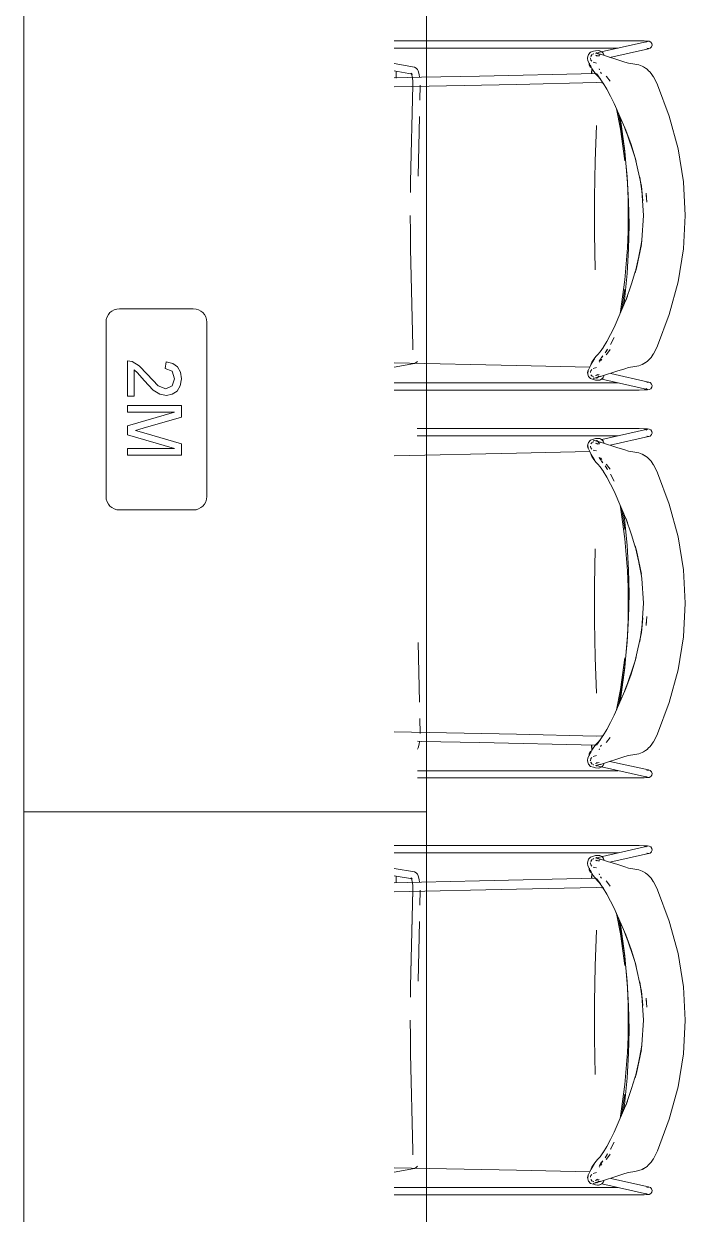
# Model space of a CAD drawing. Header units: millimetres. Extents: x 155927 to 317870, y -36033 to 97293.
# Drawn here: x 181069 to 182054, y 19182 to 20956 of the extents above; entities that cross this region are included whole.
import ezdxf

# ---------------------------------------------------------------- set-up
doc = ezdxf.new("R2010")
doc.units = ezdxf.units.MM
doc.header["$MEASUREMENT"] = 0
doc.layers.add('G-IMPT', color=8, linetype='CONTINUOUS', lineweight=9)
doc.layers.add('I-FURN', color=8, linetype='CONTINUOUS', lineweight=9)

msp = doc.modelspace()

# ---------------------------------------------------------------- linework, layer by layer
at = {"layer": 'G-IMPT'}
for p, q in [((181620.6, 20931.3), (181979.2, 20931.3)), ((181924.2, 20913.7), (181997.7, 20930.2)), ((181985.5, 20931.2), (181979.2, 20931.3)), ((181985.5, 20931.2), (181992.7, 20931.1)), ((181992.7, 20931.1), (181997.9, 20930.8)), ((181997.7, 20930.2), (181995.5, 20929.2)), ((181995.7, 20929.4), (181995.5, 20929.2)), ((181997.9, 20930.8), (182000.3, 20930.4)), ((182000.3, 20930.4), (182002.7, 20929.2)), ((182002.7, 20929.2), (182004.2, 20927.1)), ((182004.5, 20924.4), (182003.8, 20922.3)), ((182004.5, 20924.4), (182004.2, 20927.1)), ((181620.6, 20920.4), (181954.2, 20920.4)), ((181909.5, 20909.5), (181908.3, 20905.3)), ((181909.9, 20910.8), (181909.5, 20909.5)), ((181913, 20914.1), (181909.9, 20910.8)), ((181913, 20914.1), (181917.3, 20915.5)), ((181914.2, 20909.1), (181913.1, 20907.5)), ((181913.1, 20907.5), (181913.8, 20908.6)), ((181913.3, 20908.1), (181915.4, 20910.7)), ((181914.2, 20909.1), (181913.8, 20908.6)), ((181917.7, 20911.8), (181916.1, 20911)), ((181917.3, 20911.5), (181916.1, 20911)), ((181920.5, 20916.4), (181917.3, 20915.5)), ((181927.7, 20911), (181920.2, 20912.8)), ((181920.2, 20912.8), (181928.4, 20910.8)), ((181920.3, 20909.6), (181922.4, 20908.7)), ((181920.3, 20909.6), (181925.8, 20908.1)), ((181920.5, 20916.4), (181924.6, 20916.7)), ((181921.3, 20913), (181923.2, 20913.4)), ((181924.8, 20911.9), (181921.6, 20913.4)), ((181923.7, 20912.1), (181921.6, 20913.4)), ((181922.7, 20908.4), (181921.6, 20909.4)), ((181921.6, 20909.4), (181922.4, 20908.7)), ((181922.7, 20908.4), (181922.1, 20909.1)), ((181924.8, 20911.9), (181922.6, 20912.6)), ((181922.6, 20912.6), (181928.4, 20910.8)), ((181923.7, 20912.1), (181924.2, 20911.6)), ((181926.3, 20916.4), (181924.6, 20916.7)), ((181926.1, 20908.8), (181925.4, 20910.3)), ((181926.3, 20916.4), (181926.6, 20916.3)), ((181926.6, 20916.3), (181929.5, 20914.9)), ((181927.7, 20911), (181939.5, 20907.2)), ((181929.7, 20914.7), (181929.5, 20914.9)), ((181929.7, 20914.7), (181931.6, 20912.8)), ((181932.7, 20910.4), (181931.6, 20912.8)), ((181931.7, 20912.6), (181931.6, 20912.8)), ((181932.8, 20910.3), (181931.6, 20912.8)), ((181931.7, 20912.6), (181932.8, 20910.3)), ((181932.7, 20910.4), (181932.8, 20910.3)), ((181939.5, 20907.2), (181952, 20903.3)), ((181999.2, 20919.3), (181941.7, 20906.5)), ((181996.9, 20920.1), (181999.5, 20919.6)), ((181997.1, 20919.9), (181999.5, 20919.6)), ((181999.2, 20919.3), (182001.7, 20920.1)), ((182003.5, 20922), (182001.7, 20920.1)), ((182001.7, 20920.1), (182002, 20920.4)), ((182003.5, 20922), (182003.8, 20922.3)), ((181650.8, 20891.9), (181620.3, 20897.3)), ((181650.8, 20891.9), (181652.9, 20890.4)), ((181652.9, 20890.4), (181655, 20888.5)), ((181909.1, 20901.2), (181908.3, 20905.3)), ((181909.1, 20901.2), (181913.5, 20892.8)), ((181912.5, 20905.6), (181912.7, 20905)), ((181914.8, 20890), (181912.5, 20894.8)), ((181912.5, 20894.8), (181913.5, 20892.8)), ((181913.1, 20903), (181912.7, 20905)), ((181913.4, 20902.4), (181913.1, 20903)), ((181913.4, 20902.4), (181915, 20900.6)), ((181914.2, 20882.3), (181914.6, 20890.3)), ((181915, 20889.6), (181914.6, 20882.3)), ((181915, 20889.6), (181914.7, 20883.3)), ((181914.8, 20890), (181916.7, 20886.9)), ((181917, 20899.2), (181921.7, 20897.9)), ((181926.2, 20887.8), (181925.6, 20889.2)), ((181952, 20903.3), (181963.9, 20899.5)), ((181969.6, 20897.8), (181963.9, 20899.5)), ((181978.8, 20896.2), (181969.6, 20897.8)), ((181978.8, 20896.2), (181984.8, 20895.1)), ((181989.8, 20893.3), (181984.8, 20895.1)), ((181989.8, 20893.3), (181992, 20892.1)), ((181994.6, 20890.5), (181992, 20892.1)), ((181995, 20890.3), (181994.6, 20890.5)), ((181995, 20890.3), (181997, 20888.8)), ((181997, 20888.8), (181999.4, 20886.5)), ((181647.6, 20881.4), (181620.3, 20886.2)), ((181620.3, 20875.9), (181661.2, 20876.8)), ((181623.2, 20885.7), (181623.2, 20875.6)), ((181647.1, 20878.4), (181645.5, 20883)), ((181645.5, 20883), (181647, 20881.1)), ((181647.6, 20881.4), (181645.7, 20882.4)), ((181645.7, 20882.4), (181647, 20881.1)), ((181648, 20871.5), (181647.1, 20878.4)), ((181648.1, 20865.1), (181648, 20871.5)), ((181655.9, 20886.4), (181655, 20888.5)), ((181657.8, 20880.8), (181655.9, 20886.4)), ((181658.3, 20876.7), (181657.8, 20880.8)), ((181661.2, 20876.8), (181747.7, 20878.6)), ((181920.7, 20882.4), (181747.7, 20878.6)), ((181916.7, 20886.9), (181921, 20881.4)), ((181923.9, 20878.2), (181921, 20881.4)), ((181921.9, 20882.3), (181927, 20874.5)), ((181921.9, 20882.3), (181927.5, 20874)), ((181923.9, 20878.2), (181927.5, 20874)), ((181927, 20874.5), (181932.4, 20867.2)), ((181927.9, 20884.6), (181928.9, 20883)), ((181929.3, 20882.5), (181928.9, 20883)), ((181936.3, 20878.6), (181936.7, 20878.1)), ((181936.7, 20878.1), (181941.9, 20870.8)), ((181999.4, 20886.5), (182001.2, 20884.7)), ((182003, 20882.6), (182001.2, 20884.7)), ((182006.4, 20877.7), (182003, 20882.6)), ((182006.4, 20877.7), (182006.6, 20877.4)), ((182009.7, 20871.8), (182006.6, 20877.4)), ((182012.6, 20865.5), (182009.7, 20871.8)), ((181620.3, 20862.4), (181802.4, 20866.1)), ((181648.1, 20865.1), (181644.9, 20721)), ((181648.3, 20864.9), (181644.9, 20721)), ((181659, 20864.8), (181658.5, 20842.6)), ((181921.2, 20868.8), (181802.4, 20866.1)), ((181929.6, 20868.3), (181921.2, 20868.8)), ((181932.5, 20867.7), (181929.6, 20868.3)), ((181937.3, 20858.9), (181931.9, 20867.9)), ((181932.4, 20867.2), (181931.9, 20867.9)), ((181942.7, 20848.5), (181937.3, 20858.9)), ((182030.2, 20818.6), (182012.6, 20865.5)), ((181942.7, 20848.5), (181948, 20837.9)), ((181952.1, 20828.5), (181948, 20837.9)), ((181952.1, 20828.5), (181948.1, 20837.9)), ((181965.3, 20797.9), (181948.1, 20837.9)), ((181658, 20818.3), (181655.9, 20729.4)), ((181957.3, 20799.6), (181951.5, 20829.8)), ((181951.5, 20829.8), (181957.3, 20799.7)), ((181957.5, 20807.8), (181954.5, 20822.9)), ((182043.2, 20770.2), (182030.2, 20818.6)), ((181921.7, 20805), (181919.6, 20751.8)), ((181957.5, 20814.1), (181956.9, 20817.3)), ((181963.9, 20766.8), (181957.5, 20814.1)), ((181957.5, 20807.8), (181963.4, 20768.6)), ((181963.1, 20803.7), (181965.3, 20797.9)), ((181963.1, 20803.7), (181965.2, 20797.9)), ((181963.8, 20752.4), (181957.3, 20799.7)), ((181957.3, 20799.6), (181963.8, 20752.4)), ((181965.2, 20797.9), (181973.2, 20776.4)), ((181965.3, 20797.9), (181979.4, 20756.8)), ((181965.3, 20797.9), (181973.2, 20776.4)), ((181963.4, 20768.6), (181967.5, 20728.9)), ((181967.8, 20719), (181963.9, 20766.8)), ((181979.4, 20756.8), (181973.2, 20776.4)), ((181973.2, 20776.4), (181979.2, 20756.7)), ((182043.2, 20770.2), (182051.3, 20720.8)), ((181918.6, 20697.9), (181919.6, 20751.8)), ((181980.8, 20751.5), (181979.2, 20756.7)), ((181988.6, 20714.3), (181979.4, 20756.8)), ((181979.4, 20756.8), (181980.8, 20751.5)), ((181644.8, 20720.8), (181644.6, 20705)), ((181967.5, 20728.9), (181969.6, 20691.8)), ((181967.8, 20719), (181968.7, 20695)), ((181986.2, 20728), (181987.5, 20720.9)), ((181986.2, 20728), (181988.3, 20713.9)), ((181988.3, 20713.9), (181989.9, 20702.9)), ((181988.6, 20714.3), (181991, 20692.6)), ((181988.6, 20714.3), (181989.9, 20702.9)), ((182053.9, 20670.9), (182051.3, 20720.8)), ((181918.6, 20697.9), (181918.6, 20643.8)), ((181968.7, 20695), (181969, 20670.9)), ((181991.7, 20670.9), (181989.4, 20707.8)), ((181989.4, 20707.8), (181989.9, 20702.9)), ((181991, 20692.6), (181989.9, 20702.9)), ((181996.4, 20693.8), (181995.8, 20704)), ((181995.8, 20704), (181996.6, 20690.4)), ((181969.6, 20691.8), (181969.9, 20675.5)), ((181991.7, 20670.9), (181991.5, 20678.3)), ((181991.6, 20670.9), (181991.5, 20678.3)), ((181644.5, 20645.8), (181644.3, 20670.9)), ((181969, 20670.9), (181968.7, 20646.8)), ((181969.9, 20675.5), (181970.3, 20656.6)), ((181989.2, 20633.9), (181991.6, 20670.9)), ((182053.9, 20670.9), (182051.3, 20621)), ((181644.9, 20620.9), (181644.5, 20645.8)), ((181919.6, 20589.9), (181918.6, 20643.8)), ((181967.8, 20622.7), (181968.7, 20646.8)), ((181969.9, 20637.8), (181970.3, 20656.6)), ((181963.9, 20574.9), (181967.8, 20622.7)), ((181969.9, 20637.8), (181969.6, 20621.5)), ((181979.4, 20585), (181988.6, 20627.5)), ((181988.2, 20627.5), (181981.3, 20592)), ((181981.3, 20592), (181988.6, 20627.5)), ((181989.4, 20633.9), (181988.2, 20627.5)), ((181989.2, 20633.9), (181988.7, 20628.6)), ((181989.4, 20633.9), (181989, 20630.4)), ((181648.1, 20476.6), (181644.9, 20620.9)), ((181967.5, 20584.4), (181969.6, 20621.5)), ((182043.2, 20571.6), (182051.3, 20621)), ((181981.3, 20592), (181979, 20585.1)), ((181979.4, 20585), (181981.3, 20592)), ((181963.9, 20574.9), (181957.5, 20527.6)), ((181967.5, 20584.4), (181963.4, 20544.7)), ((181973.8, 20568.9), (181979, 20585.1)), ((182030.2, 20523.1), (182043.2, 20571.6)), ((181959.7, 20531.2), (181963.8, 20560.9)), ((181959.7, 20531.2), (181963.8, 20560.9)), ((181973.8, 20568.9), (181965.3, 20543.8)), ((181948, 20503.8), (181967.8, 20550.2)), ((181962.2, 20537.1), (181963.4, 20544.7)), ((181965.3, 20543.8), (181967.8, 20550.2)), ((181957.5, 20527.6), (181957.1, 20525)), ((182030.2, 20523.1), (182012.6, 20476.4)), ((181948, 20503.8), (181942.7, 20493.2)), ((181931.9, 20473.8), (181937.3, 20482.8)), ((181942.7, 20493.2), (181937.3, 20482.8)), ((181942.5, 20478.4), (181948, 20488.8)), ((181948, 20488.8), (181943, 20479.4)), ((181648.1, 20476.6), (181648, 20470.2)), ((181921, 20460.3), (181923.9, 20463.5)), ((181927, 20467.3), (181923.9, 20463.5)), ((181927, 20467.3), (181932.4, 20474.6)), ((181931.9, 20473.8), (181932.4, 20474.6)), ((181934.5, 20465.7), (181938.4, 20471.6)), ((181934.5, 20465.7), (181937.2, 20469.6)), ((181936.3, 20463.2), (181936.7, 20463.7)), ((181941.9, 20471), (181936.7, 20463.7)), ((181938.4, 20471.6), (181937.2, 20469.6)), ((181942.5, 20478.4), (181943, 20479.4)), ((182003, 20459.1), (182006.4, 20464)), ((182006.6, 20464.3), (182006.4, 20464)), ((182006.6, 20464.3), (182009.7, 20469.9)), ((182012.6, 20476.4), (182009.7, 20469.9)), ((181802.4, 20447.2), (181620.6, 20450.9)), ((181620.6, 20444.5), (181650.8, 20449.8)), ((181652.9, 20451.3), (181650.8, 20449.8)), ((181655, 20453.2), (181652.9, 20451.3)), ((181911.8, 20444.7), (181802.4, 20447.2)), ((181909.2, 20439.7), (181912.2, 20445.7)), ((181914.8, 20451.8), (181912.2, 20445.7)), ((181918.8, 20457.2), (181914, 20449)), ((181916.5, 20453.6), (181914, 20449)), ((181914.8, 20451.8), (181916.7, 20454.9)), ((181916.5, 20453.6), (181918.8, 20457.2)), ((181916.7, 20454.9), (181921, 20460.3)), ((181925.9, 20453.3), (181927.9, 20457.1)), ((181927.6, 20456.5), (181925.9, 20453.3)), ((181926.8, 20453), (181926, 20451.8)), ((181927.6, 20456.5), (181929.3, 20459.3)), ((181927.6, 20456.5), (181928.9, 20458.7)), ((181927.6, 20456.5), (181927.9, 20457.1)), ((181927.7, 20454.2), (181929.8, 20456.6)), ((181928.9, 20458.7), (181929.3, 20459.3)), ((181929.2, 20458.4), (181931.2, 20461.4)), ((181930.8, 20460.9), (181929.2, 20458.4)), ((181930.8, 20460.9), (181931.2, 20461.4)), ((181969.6, 20444), (181978.8, 20445.6)), ((181978.8, 20445.6), (181984.8, 20446.7)), ((181984.8, 20446.7), (181989.8, 20448.5)), ((181995, 20451.5), (181989.8, 20448.5)), ((181992, 20449.7), (181989.8, 20448.5)), ((181990.8, 20449), (181989.8, 20448.5)), ((181990.8, 20449), (181995, 20451.5)), ((181994.6, 20451.2), (181992, 20449.7)), ((181995, 20451.5), (181994.6, 20451.2)), ((181995, 20451.5), (181997, 20453)), ((181997, 20453), (181998.9, 20454.7)), ((181999.4, 20455.2), (181998.9, 20454.7)), ((181999.4, 20455.2), (182001.2, 20457)), ((182003, 20459.1), (182001.2, 20457)), ((181908.3, 20436.4), (181909.6, 20440.1)), ((181908.3, 20436.4), (181909.5, 20432.2)), ((181908.8, 20435.1), (181909.6, 20440.1)), ((181908.8, 20435.1), (181909.2, 20439.7)), ((181909.5, 20432.2), (181909.9, 20430.9)), ((181909.9, 20430.9), (181913, 20427.7)), ((181912.7, 20436.8), (181912.9, 20438.3)), ((181913.4, 20439.3), (181912.9, 20438.3)), ((181917.3, 20426.3), (181913, 20427.7)), ((181913.4, 20439.3), (181914.9, 20440.9)), ((181913.5, 20433.3), (181915.5, 20431)), ((181917.3, 20430.2), (181916, 20430.7)), ((181916, 20430.7), (181917.7, 20429.9)), ((181916.9, 20442.5), (181921.7, 20443.9)), ((181917, 20427.5), (181924.8, 20429.8)), ((181917, 20427.5), (181922.6, 20429.1)), ((181920.2, 20428.9), (181928.4, 20431)), ((181920.2, 20428.9), (181927.1, 20430.7)), ((181920.4, 20432.1), (181925.8, 20433.7)), ((181920.4, 20432.1), (181922.7, 20433.3)), ((181923.2, 20428.3), (181921.3, 20428.7)), ((181921.6, 20432.3), (181923.1, 20433.8)), ((181921.6, 20432.3), (181922.7, 20433.3)), ((181921.6, 20428.3), (181924.8, 20429.8)), ((181921.6, 20428.3), (181923.7, 20429.6)), ((181923.1, 20433.8), (181922.1, 20432.7)), ((181922.6, 20429.1), (181930.8, 20431.7)), ((181923.7, 20429.6), (181925.4, 20431.5)), ((181928.4, 20431), (181927.1, 20430.7)), ((181929.5, 20426.8), (181931.6, 20428.9)), ((181931.2, 20428.7), (181929.5, 20426.8)), ((181931.2, 20428.7), (181929.7, 20427)), ((181952, 20438.4), (181930.8, 20431.7)), ((181931.7, 20429.1), (181931.6, 20428.9)), ((181932.7, 20431.4), (181931.7, 20429.1)), ((181932.7, 20431.4), (181932.8, 20431.5)), ((181943, 20435), (181999.2, 20422.4)), ((181963.9, 20442.3), (181952, 20438.4)), ((181969.6, 20444), (181963.9, 20442.3)), ((181954.2, 20421.3), (181620.6, 20421.3)), ((181620.6, 20410.5), (181979.2, 20410.5)), ((181917.3, 20426.3), (181920.5, 20425.3)), ((181920.5, 20425.3), (181923.3, 20425.2)), ((181923.3, 20425.2), (181924.6, 20425.1)), ((181926.3, 20425.4), (181924.6, 20425.1)), ((181926.3, 20425.4), (181929.7, 20427)), ((181926.3, 20425.4), (181929.5, 20426.8)), ((181926.3, 20425.4), (181926.6, 20425.4)), ((181929.7, 20427), (181926.6, 20425.4)), ((181929.7, 20427), (181929.5, 20426.8)), ((181997.6, 20411.5), (181929.5, 20426.9)), ((181979.2, 20410.5), (181985.5, 20410.5)), ((181992.7, 20410.7), (181985.5, 20410.5)), ((181997.9, 20410.9), (181992.7, 20410.7)), ((181997.6, 20411.5), (181995.5, 20412.6)), ((181995.5, 20412.6), (181995.7, 20412.4)), ((181996.9, 20421.7), (181999.5, 20422.1)), ((181997.1, 20421.8), (181999.5, 20422.1)), ((182000.3, 20411.3), (181997.9, 20410.9)), ((181999.2, 20422.4), (182001.7, 20421.6)), ((182000.3, 20411.3), (182002.7, 20412.5)), ((182001.7, 20421.6), (182002, 20421.3)), ((182003.8, 20419.4), (182002, 20421.3)), ((182002.7, 20412.5), (182004.2, 20414.6)), ((182003.8, 20419.4), (182004.5, 20417.3)), ((182004.2, 20414.6), (182004.5, 20417.3)), ((181654.6, 20352.9), (181979.2, 20352.9)), ((181954.2, 20342.1), (181654.6, 20342.1)), ((181997.6, 20351.9), (181929.5, 20336.5)), ((181941.9, 20328.1), (181999.2, 20341)), ((181979.2, 20352.9), (181985.5, 20352.9)), ((181992.7, 20352.7), (181985.5, 20352.9)), ((181997.9, 20352.5), (181992.7, 20352.7)), ((181997.6, 20351.9), (181995.5, 20350.8)), ((181995.5, 20350.8), (181995.7, 20351)), ((181996.9, 20341.7), (181999.5, 20341.3)), ((181997.1, 20341.6), (181999.5, 20341.3)), ((182000.3, 20352.1), (181997.9, 20352.5)), ((181999.2, 20341), (182001.7, 20341.8)), ((182000.3, 20352.1), (182002.7, 20350.9)), ((182001.7, 20341.8), (182002, 20342.1)), ((182003.8, 20344), (182002, 20342.1)), ((182002.7, 20350.9), (182004.2, 20348.8)), ((182003.8, 20344), (182004.5, 20346.1)), ((182004.2, 20348.8), (182004.5, 20346.1)), ((181908.3, 20327), (181909.5, 20331.2)), ((181908.3, 20327), (181909.6, 20323.3)), ((181908.8, 20328.3), (181909.6, 20323.3)), ((181908.8, 20328.3), (181909.2, 20323.7)), ((181909.2, 20323.7), (181912.2, 20317.7)), ((181909.5, 20331.2), (181909.9, 20332.5)), ((181909.9, 20332.5), (181913, 20335.7)), ((181912.7, 20326.6), (181912.9, 20325.1)), ((181913.4, 20324.1), (181912.9, 20325.1)), ((181917.3, 20337.1), (181913, 20335.7)), ((181913.4, 20324.1), (181914.9, 20322.5)), ((181913.5, 20330.1), (181915.5, 20332.4)), ((181916, 20332.7), (181917.7, 20333.5)), ((181917.3, 20333.2), (181916, 20332.7)), ((181916.9, 20320.9), (181921.7, 20319.6)), ((181917, 20335.9), (181922.6, 20334.3)), ((181917, 20335.9), (181924.8, 20333.6)), ((181917.3, 20337.1), (181920.5, 20338.1)), ((181920.2, 20334.5), (181928.4, 20332.4)), ((181920.2, 20334.5), (181927.1, 20332.7)), ((181920.4, 20331.3), (181922.7, 20330.1)), ((181920.4, 20331.3), (181925.8, 20329.7)), ((181920.5, 20338.1), (181923.3, 20338.2)), ((181923.2, 20335.1), (181921.3, 20334.7)), ((181921.6, 20335.1), (181923.7, 20333.8)), ((181921.6, 20335.1), (181924.8, 20333.6)), ((181921.6, 20331.1), (181922.7, 20330.1)), ((181921.6, 20331.1), (181923.1, 20329.6)), ((181923.1, 20329.6), (181922.1, 20330.7)), ((181922.6, 20334.3), (181930.8, 20331.7)), ((181923.3, 20338.2), (181924.6, 20338.3)), ((181923.7, 20333.8), (181925.4, 20331.9)), ((181926.3, 20338.1), (181924.6, 20338.3)), ((181926.4, 20330.1), (181925.4, 20331.9)), ((181926.3, 20338.1), (181929.7, 20336.4)), ((181926.3, 20338.1), (181926.6, 20338)), ((181926.3, 20338.1), (181929.5, 20336.6)), ((181929.7, 20336.4), (181926.6, 20338)), ((181928.4, 20332.4), (181927.1, 20332.7)), ((181931.2, 20334.7), (181929.5, 20336.6)), ((181929.7, 20336.4), (181929.5, 20336.6)), ((181929.5, 20336.6), (181931.6, 20334.5)), ((181931.2, 20334.7), (181929.7, 20336.4)), ((181952, 20325), (181930.8, 20331.7)), ((181931.7, 20334.3), (181931.6, 20334.5)), ((181932.7, 20332), (181931.7, 20334.3)), ((181932.7, 20332), (181932.8, 20331.9)), ((181963.9, 20321.1), (181952, 20325)), ((181969.6, 20319.4), (181963.9, 20321.1)), ((181802.4, 20316.2), (181620.6, 20312.5)), ((181911.8, 20318.7), (181802.4, 20316.2)), ((181914.8, 20311.6), (181912.2, 20317.7)), ((181916.5, 20309.8), (181914, 20314.5)), ((181918.8, 20306.2), (181914, 20314.5)), ((181914.8, 20311.6), (181916.7, 20308.5)), ((181916.5, 20309.8), (181918.8, 20306.2)), ((181916.7, 20308.5), (181921, 20303.1)), ((181921, 20303.1), (181923.9, 20299.9)), ((181927.6, 20306.9), (181925.9, 20310.1)), ((181925.9, 20310.1), (181927.9, 20306.3)), ((181927.6, 20306.9), (181927.9, 20306.3)), ((181927.6, 20306.9), (181928.9, 20304.7)), ((181927.6, 20306.9), (181929.3, 20304.1)), ((181927.7, 20309.2), (181929.8, 20306.8)), ((181928.9, 20304.7), (181929.3, 20304.1)), ((181930.8, 20302.5), (181929.2, 20305)), ((181929.2, 20305), (181931.2, 20302)), ((181969.6, 20319.4), (181978.8, 20317.8)), ((181978.8, 20317.8), (181984.8, 20316.7)), ((181984.8, 20316.7), (181989.8, 20314.9)), ((181990.8, 20314.4), (181989.8, 20314.9)), ((181995, 20312), (181989.8, 20314.9)), ((181992, 20313.7), (181989.8, 20314.9)), ((181990.8, 20314.4), (181995, 20312)), ((181994.6, 20312.2), (181992, 20313.7)), ((181995, 20312), (181994.6, 20312.2)), ((181995, 20312), (181997, 20310.4)), ((181997, 20310.4), (181998.9, 20308.7)), ((181999.4, 20308.2), (181998.9, 20308.7)), ((181999.4, 20308.2), (182001.2, 20306.4)), ((182003, 20304.3), (182001.2, 20306.4)), ((182003, 20304.3), (182006.4, 20299.4)), ((181927, 20296.1), (181923.9, 20299.9)), ((181927, 20296.1), (181932.4, 20288.8)), ((181930.8, 20302.5), (181931.2, 20302)), ((181931.9, 20289.6), (181932.4, 20288.8)), ((181931.9, 20289.6), (181937.3, 20280.6)), ((181934.5, 20297.7), (181938.4, 20291.8)), ((181934.5, 20297.7), (181937.2, 20293.8)), ((181936.3, 20300.2), (181936.7, 20299.7)), ((181941.9, 20292.4), (181936.7, 20299.7)), ((181938.4, 20291.8), (181937.2, 20293.8)), ((182006.6, 20299.1), (182006.4, 20299.4)), ((182006.6, 20299.1), (182009.7, 20293.5)), ((182012.6, 20287), (182009.7, 20293.5)), ((182030.2, 20240.3), (182012.6, 20287)), ((181942.7, 20270.2), (181937.3, 20280.6)), ((181942.5, 20285), (181948, 20274.6)), ((181942.5, 20285), (181943, 20284)), ((181948, 20259.6), (181942.7, 20270.2)), ((181948, 20274.6), (181943, 20284)), ((181948, 20259.6), (181967.8, 20213.2)), ((181957.5, 20235.8), (181957.1, 20238.4)), ((181963.9, 20188.5), (181957.5, 20235.8)), ((181959.7, 20232.2), (181963.8, 20202.5)), ((181959.7, 20232.2), (181963.8, 20202.5)), ((182030.2, 20240.3), (182043.2, 20191.8)), ((181962.2, 20226.3), (181963.4, 20218.7)), ((181967.5, 20179), (181963.4, 20218.7)), ((181973.8, 20194.5), (181965.3, 20219.6)), ((181965.3, 20219.6), (181967.8, 20213.2)), ((181963.9, 20188.5), (181967.8, 20140.7)), ((181967.5, 20179), (181969.6, 20141.9)), ((181973.8, 20194.5), (181979, 20178.3)), ((182043.2, 20191.8), (182051.3, 20142.4)), ((181919.6, 20173.5), (181918.6, 20119.6)), ((181981.3, 20171.4), (181979, 20178.3)), ((181979.4, 20178.4), (181981.3, 20171.4)), ((181979.4, 20178.4), (181988.6, 20135.9)), ((181988.2, 20135.9), (181981.3, 20171.4)), ((181981.3, 20171.4), (181988.6, 20135.9)), ((181967.8, 20140.7), (181968.7, 20116.6)), ((181969.9, 20125.6), (181969.6, 20141.9)), ((181969.9, 20125.6), (181970.3, 20106.8)), ((181989.4, 20129.5), (181988.2, 20135.9)), ((181989.2, 20129.5), (181988.8, 20133.6)), ((181989.4, 20129.5), (181989, 20133)), ((181989.2, 20129.5), (181991.6, 20092.5)), ((182053.9, 20092.5), (182051.3, 20142.4)), ((181918.6, 20065.5), (181918.6, 20119.6)), ((181969, 20092.5), (181968.7, 20116.6)), ((181968.7, 20068.4), (181969, 20092.5)), ((181969.9, 20087.9), (181970.3, 20106.8)), ((181991.7, 20092.5), (181989.4, 20055.6)), ((181991.7, 20092.5), (181991.5, 20085.1)), ((181991.6, 20092.5), (181991.5, 20085.1)), ((182053.9, 20092.5), (182051.3, 20042.6)), ((181969.6, 20071.6), (181969.9, 20087.9)), ((181995.8, 20059.4), (181996.6, 20073)), ((181918.6, 20065.5), (181919.6, 20011.6)), ((181967.5, 20034.6), (181969.6, 20071.6)), ((181967.8, 20044.4), (181968.7, 20068.4)), ((181988.3, 20049.5), (181989.9, 20060.5)), ((181988.6, 20049.2), (181991, 20070.8)), ((181988.6, 20049.2), (181989.9, 20060.5)), ((181989.4, 20055.6), (181989.9, 20060.5)), ((181991, 20070.8), (181989.9, 20060.5)), ((181996.4, 20069.1), (181995.8, 20059.4)), ((181967.8, 20044.4), (181963.9, 19996.6)), ((181988.6, 20049.2), (181979.4, 20006.6)), ((181986.2, 20035.4), (181988.3, 20049.5)), ((181986.2, 20035.4), (181987.5, 20042.5)), ((182043.2, 19993.2), (182051.3, 20042.6)), ((181658, 19945.1), (181655.9, 20034)), ((181963.4, 19994.8), (181967.5, 20034.6)), ((181921.7, 19958.4), (181919.6, 20011.6)), ((181957.3, 19963.8), (181963.8, 20011)), ((181963.8, 20011), (181957.3, 19963.7)), ((181965.3, 19965.5), (181979.4, 20006.6)), ((181973.2, 19987), (181979.2, 20006.7)), ((181979.4, 20006.6), (181973.2, 19987)), ((181980.8, 20011.9), (181979.2, 20006.7)), ((181979.4, 20006.6), (181980.8, 20011.9)), ((181963.9, 19996.6), (181957.5, 19949.3)), ((181957.5, 19955.6), (181963.4, 19994.8)), ((181965.2, 19965.5), (181973.2, 19987)), ((181965.3, 19965.5), (181973.2, 19987)), ((182043.2, 19993.2), (182030.2, 19944.8)), ((181965.3, 19965.5), (181948.1, 19925.5)), ((181957.3, 19963.8), (181951.5, 19933.6)), ((181951.5, 19933.6), (181957.3, 19963.7)), ((181957.5, 19955.6), (181954.5, 19940.5)), ((181957.5, 19949.3), (181956.9, 19946.1)), ((181963.1, 19959.7), (181965.3, 19965.5)), ((181963.1, 19959.7), (181965.2, 19965.5)), ((181952.1, 19934.9), (181948, 19925.5)), ((181952.1, 19934.9), (181948.1, 19925.5)), ((182030.2, 19944.8), (182012.6, 19897.9)), ((181659, 19898.6), (181658.5, 19920.8)), ((181942.7, 19914.9), (181937.3, 19904.5)), ((181942.7, 19914.9), (181948, 19925.5)), ((181620.3, 19901), (181802.4, 19897.3)), ((181921.2, 19894.6), (181802.4, 19897.3)), ((181929.6, 19895.1), (181921.2, 19894.6)), ((181927, 19888.9), (181932.4, 19896.3)), ((181932.5, 19895.7), (181929.6, 19895.1)), ((181937.3, 19904.5), (181931.9, 19895.5)), ((181932.4, 19896.3), (181931.9, 19895.5)), ((182012.6, 19897.9), (182009.7, 19891.6)), ((181654.9, 19886.8), (181661.2, 19886.6)), ((181657.8, 19882.6), (181655.9, 19877)), ((181658.3, 19886.7), (181657.8, 19882.6)), ((181661.2, 19886.6), (181747.7, 19884.8)), ((181920.7, 19881), (181747.7, 19884.8)), ((181914.2, 19881.1), (181914.6, 19873.1)), ((181915, 19873.8), (181914.6, 19881.1)), ((181915, 19873.8), (181914.6, 19881.1)), ((181916.7, 19876.5), (181921, 19882)), ((181923.9, 19885.2), (181921, 19882)), ((181921.9, 19881.1), (181927.5, 19889.4)), ((181921.9, 19881.1), (181927, 19888.9)), ((181923.9, 19885.2), (181927.5, 19889.4)), ((181927.9, 19878.8), (181928.9, 19880.4)), ((181929.3, 19880.9), (181928.9, 19880.4)), ((181936.3, 19884.8), (181936.7, 19885.3)), ((181936.7, 19885.3), (181941.9, 19892.6)), ((181999.4, 19876.9), (182001.2, 19878.7)), ((182003, 19880.8), (182001.2, 19878.7)), ((182006.4, 19885.7), (182003, 19880.8)), ((182006.4, 19885.7), (182006.6, 19886)), ((182009.7, 19891.6), (182006.6, 19886)), ((181655.9, 19877), (181655, 19874.9)), ((181909.1, 19862.2), (181908.3, 19858.1)), ((181909.1, 19862.2), (181913.5, 19870.6)), ((181914.8, 19873.4), (181912.5, 19868.6)), ((181912.5, 19868.6), (181913.5, 19870.6)), ((181913.1, 19860.4), (181912.7, 19858.4)), ((181913.4, 19861), (181913.1, 19860.4)), ((181913.4, 19861), (181915, 19862.8)), ((181914.8, 19873.4), (181916.7, 19876.5)), ((181917, 19864.2), (181921.7, 19865.5)), ((181926.2, 19875.6), (181925.6, 19874.2)), ((181939.5, 19856.2), (181952, 19860.1)), ((181952, 19860.1), (181963.9, 19863.9)), ((181969.6, 19865.6), (181963.9, 19863.9)), ((181978.8, 19867.2), (181969.6, 19865.6)), ((181978.8, 19867.2), (181984.8, 19868.3)), ((181989.8, 19870.1), (181984.8, 19868.3)), ((181989.8, 19870.1), (181992, 19871.3)), ((181994.6, 19872.9), (181992, 19871.3)), ((181995, 19873.1), (181994.6, 19872.9)), ((181995, 19873.1), (181997, 19874.6)), ((181997, 19874.6), (181999.4, 19876.9)), ((181654.9, 19843), (181954.2, 19843)), ((181909.5, 19853.9), (181908.3, 19858.1)), ((181909.9, 19852.6), (181909.5, 19853.9)), ((181913, 19849.3), (181909.9, 19852.6)), ((181912.5, 19857.8), (181912.7, 19858.4)), ((181913, 19849.3), (181917.3, 19848)), ((181914.2, 19854.3), (181913.1, 19855.9)), ((181913.1, 19855.9), (181913.8, 19854.8)), ((181913.3, 19855.3), (181915.4, 19852.7)), ((181914.2, 19854.3), (181913.8, 19854.8)), ((181917.3, 19851.9), (181916.1, 19852.4)), ((181917.7, 19851.6), (181916.1, 19852.4)), ((181920.5, 19847), (181917.3, 19848)), ((181920.2, 19850.6), (181928.4, 19852.6)), ((181927.7, 19852.4), (181920.2, 19850.6)), ((181920.3, 19853.8), (181925.8, 19855.3)), ((181920.3, 19853.8), (181922.4, 19854.7)), ((181920.5, 19847), (181924.6, 19846.7)), ((181921.3, 19850.4), (181923.2, 19850)), ((181922.7, 19855), (181921.6, 19854)), ((181921.6, 19854), (181922.4, 19854.7)), ((181924.8, 19851.5), (181921.6, 19850)), ((181923.7, 19851.3), (181921.6, 19850)), ((181922.7, 19855), (181922.1, 19854.3)), ((181922.6, 19850.8), (181928.4, 19852.6)), ((181924.8, 19851.5), (181922.6, 19850.8)), ((181926.3, 19847), (181924.6, 19846.7)), ((181924.7, 19849.6), (181997.7, 19833.2)), ((181926.3, 19847), (181926.6, 19847.1)), ((181926.6, 19847.1), (181929.5, 19848.5)), ((181927.7, 19852.4), (181939.5, 19856.2)), ((181929.7, 19848.7), (181929.5, 19848.5)), ((181929.7, 19848.7), (181931.6, 19850.6)), ((181932.8, 19853.1), (181931.6, 19850.6)), ((181932.7, 19853), (181931.6, 19850.6)), ((181931.7, 19850.8), (181931.6, 19850.6)), ((181931.7, 19850.8), (181932.8, 19853.1)), ((181932.7, 19853), (181932.8, 19853.1)), ((181999.2, 19844.1), (181941.7, 19856.9)), ((181996.9, 19843.3), (181999.5, 19843.8)), ((181997.1, 19843.5), (181999.5, 19843.8)), ((181999.2, 19844.1), (182001.7, 19843.3)), ((182003.5, 19841.4), (182001.7, 19843.3)), ((182001.7, 19843.3), (182002, 19843)), ((181654.9, 19832.1), (181979.2, 19832.1)), ((181985.5, 19832.2), (181979.2, 19832.1)), ((181985.5, 19832.2), (181992.7, 19832.3)), ((181992.7, 19832.3), (181997.9, 19832.6)), ((181997.7, 19833.2), (181995.5, 19834.2)), ((181995.7, 19834), (181995.5, 19834.2)), ((181997.9, 19832.6), (182000.3, 19833)), ((182000.3, 19833), (182002.7, 19834.2)), ((182002.7, 19834.2), (182004.2, 19836.3)), ((182003.5, 19841.4), (182003.8, 19841.1)), ((182004.5, 19839), (182003.8, 19841.1)), ((182004.5, 19839), (182004.2, 19836.3)), ((181620.6, 19731.3), (181979.2, 19731.3)), ((181620.6, 19720.5), (181954.2, 19720.5)), ((181924.2, 19713.7), (181997.7, 19730.2)), ((181999.2, 19719.4), (181941.7, 19706.5)), ((181985.5, 19731.3), (181979.2, 19731.3)), ((181985.5, 19731.3), (181992.7, 19731.1)), ((181992.7, 19731.1), (181997.9, 19730.8)), ((181997.7, 19730.2), (181995.5, 19729.2)), ((181995.7, 19729.4), (181995.5, 19729.2)), ((181996.9, 19720.1), (181999.5, 19719.7)), ((181997.1, 19720), (181999.5, 19719.7)), ((181997.9, 19730.8), (182000.3, 19730.5)), ((181999.2, 19719.4), (182001.7, 19720.2)), ((182000.3, 19730.5), (182002.7, 19729.3)), ((182003.5, 19722), (182001.7, 19720.2)), ((182001.7, 19720.2), (182002, 19720.5)), ((182002.7, 19729.3), (182004.2, 19727.2)), ((182003.5, 19722), (182003.8, 19722.4)), ((182004.5, 19724.5), (182003.8, 19722.4)), ((182004.5, 19724.5), (182004.2, 19727.2)), ((181909.5, 19709.6), (181908.3, 19705.3)), ((181909.1, 19701.3), (181908.3, 19705.3)), ((181909.1, 19701.3), (181913.5, 19692.8)), ((181909.9, 19710.9), (181909.5, 19709.6)), ((181913, 19714.1), (181909.9, 19710.9)), ((181912.5, 19705.6), (181912.7, 19705)), ((181913.1, 19703.1), (181912.7, 19705)), ((181913, 19714.1), (181917.3, 19715.5)), ((181914.2, 19709.2), (181913.1, 19707.5)), ((181913.1, 19707.5), (181913.8, 19708.6)), ((181913.4, 19702.5), (181913.1, 19703.1)), ((181913.3, 19708.1), (181915.4, 19710.8)), ((181913.4, 19702.5), (181915, 19700.7)), ((181914.2, 19709.2), (181913.8, 19708.6)), ((181917.7, 19711.9), (181916.1, 19711.1)), ((181917.3, 19711.5), (181916.1, 19711.1)), ((181920.5, 19716.5), (181917.3, 19715.5)), ((181927.7, 19711.1), (181920.2, 19712.9)), ((181920.2, 19712.9), (181928.4, 19710.8)), ((181920.3, 19709.7), (181922.4, 19708.7)), ((181920.3, 19709.7), (181925.8, 19708.1)), ((181920.5, 19716.5), (181924.6, 19716.7)), ((181921.3, 19713.1), (181923.2, 19713.5)), ((181924.8, 19711.9), (181921.6, 19713.5)), ((181923.7, 19712.1), (181921.6, 19713.5)), ((181922.7, 19708.4), (181921.6, 19709.4)), ((181921.6, 19709.4), (181922.4, 19708.7)), ((181922.7, 19708.4), (181922.1, 19709.1)), ((181924.8, 19711.9), (181922.6, 19712.7)), ((181922.6, 19712.7), (181928.4, 19710.8)), ((181923.7, 19712.1), (181924.2, 19711.7)), ((181926.3, 19716.4), (181924.6, 19716.7)), ((181926.1, 19708.9), (181925.4, 19710.3)), ((181926.3, 19716.4), (181926.6, 19716.4)), ((181926.6, 19716.4), (181929.5, 19714.9)), ((181927.7, 19711.1), (181939.5, 19707.3)), ((181929.7, 19714.8), (181929.5, 19714.9)), ((181929.7, 19714.8), (181931.6, 19712.9)), ((181932.7, 19710.4), (181931.6, 19712.9)), ((181931.7, 19712.7), (181931.6, 19712.9)), ((181932.8, 19710.3), (181931.6, 19712.9)), ((181931.7, 19712.7), (181932.8, 19710.3)), ((181932.7, 19710.4), (181932.8, 19710.3)), ((181939.5, 19707.3), (181952, 19703.4)), ((181952, 19703.4), (181963.9, 19699.5)), ((181650.8, 19692), (181620.3, 19697.3)), ((181647.6, 19681.5), (181620.3, 19686.3)), ((181623.2, 19685.8), (181623.2, 19675.7)), ((181647.1, 19678.5), (181645.5, 19683.1)), ((181645.5, 19683.1), (181647, 19681.2)), ((181647.6, 19681.5), (181645.7, 19682.4)), ((181645.7, 19682.4), (181647, 19681.2)), ((181650.8, 19692), (181652.9, 19690.5)), ((181652.9, 19690.5), (181655, 19688.6)), ((181655.9, 19686.4), (181655, 19688.6)), ((181657.8, 19680.9), (181655.9, 19686.4)), ((181920.7, 19682.5), (181747.7, 19678.7)), ((181914.8, 19690), (181912.5, 19694.8)), ((181912.5, 19694.8), (181913.5, 19692.8)), ((181914.2, 19682.3), (181914.6, 19690.4)), ((181915, 19689.6), (181914.6, 19682.3)), ((181915, 19689.6), (181914.7, 19683.4)), ((181914.8, 19690), (181916.7, 19686.9)), ((181916.7, 19686.9), (181921, 19681.5)), ((181917, 19699.2), (181921.7, 19697.9)), ((181921.9, 19682.3), (181927, 19674.5)), ((181921.9, 19682.3), (181927.5, 19674.1)), ((181926.2, 19687.9), (181925.6, 19689.3)), ((181927.9, 19684.7), (181928.9, 19683.1)), ((181929.3, 19682.5), (181928.9, 19683.1)), ((181969.6, 19697.8), (181963.9, 19699.5)), ((181978.8, 19696.2), (181969.6, 19697.8)), ((181978.8, 19696.2), (181984.8, 19695.1)), ((181989.8, 19693.3), (181984.8, 19695.1)), ((181989.8, 19693.3), (181992, 19692.1)), ((181994.6, 19690.6), (181992, 19692.1)), ((181995, 19690.3), (181994.6, 19690.6)), ((181995, 19690.3), (181997, 19688.8)), ((181997, 19688.8), (181999.4, 19686.6)), ((181999.4, 19686.6), (182001.2, 19684.7)), ((182003, 19682.7), (182001.2, 19684.7)), ((182006.4, 19677.8), (182003, 19682.7)), ((181620.3, 19675.9), (181661.2, 19676.8)), ((181620.3, 19662.5), (181802.4, 19666.1)), ((181648.1, 19665.2), (181644.9, 19521)), ((181648.3, 19664.9), (181644.9, 19521)), ((181648, 19671.6), (181647.1, 19678.5)), ((181648.1, 19665.2), (181648, 19671.6)), ((181658.3, 19676.7), (181657.8, 19680.9)), ((181659, 19664.8), (181658.5, 19642.7)), ((181661.2, 19676.8), (181747.7, 19678.7)), ((181921.2, 19668.8), (181802.4, 19666.1)), ((181923.9, 19678.3), (181921, 19681.5)), ((181929.6, 19668.4), (181921.2, 19668.8)), ((181923.9, 19678.3), (181927.5, 19674.1)), ((181927, 19674.5), (181932.4, 19667.2)), ((181932.5, 19667.7), (181929.6, 19668.4)), ((181937.3, 19659), (181931.9, 19667.9)), ((181932.4, 19667.2), (181931.9, 19667.9)), ((181936.3, 19678.6), (181936.7, 19678.1)), ((181936.7, 19678.1), (181941.9, 19670.8)), ((182006.4, 19677.8), (182006.6, 19677.5)), ((182009.7, 19671.9), (182006.6, 19677.5)), ((182012.6, 19665.5), (182009.7, 19671.9)), ((182030.2, 19618.6), (182012.6, 19665.5)), ((181942.7, 19648.5), (181937.3, 19659)), ((181942.7, 19648.5), (181948, 19637.9)), ((181952.1, 19628.6), (181948, 19637.9)), ((181952.1, 19628.6), (181948.1, 19638)), ((181965.3, 19598), (181948.1, 19638)), ((181957.3, 19599.6), (181951.5, 19629.9)), ((181951.5, 19629.9), (181957.3, 19599.7)), ((181658, 19618.3), (181655.9, 19529.4)), ((181957.5, 19607.8), (181954.5, 19622.9)), ((181957.5, 19614.2), (181956.9, 19617.3)), ((181963.9, 19566.9), (181957.5, 19614.2)), ((182043.2, 19570.2), (182030.2, 19618.6)), ((181921.7, 19605.1), (181919.6, 19551.9)), ((181963.8, 19552.5), (181957.3, 19599.7)), ((181957.3, 19599.6), (181963.8, 19552.5)), ((181957.5, 19607.8), (181963.4, 19568.7)), ((181963.1, 19603.7), (181965.3, 19598)), ((181963.1, 19603.7), (181965.2, 19598)), ((181965.2, 19598), (181973.2, 19576.5)), ((181965.3, 19598), (181979.4, 19556.8)), ((181965.3, 19598), (181973.2, 19576.5)), ((181979.4, 19556.8), (181973.2, 19576.5)), ((181973.2, 19576.5), (181979.2, 19556.8)), ((181963.4, 19568.7), (181967.5, 19528.9)), ((181967.8, 19519), (181963.9, 19566.9)), ((182043.2, 19570.2), (182051.3, 19520.8)), ((181918.6, 19497.9), (181919.6, 19551.9)), ((181980.8, 19551.6), (181979.2, 19556.8)), ((181988.6, 19514.3), (181979.4, 19556.8)), ((181979.4, 19556.8), (181980.8, 19551.6)), ((181967.5, 19528.9), (181969.6, 19491.8)), ((181986.2, 19528.1), (181987.5, 19520.9)), ((181986.2, 19528.1), (181988.3, 19514)), ((181644.8, 19520.9), (181644.6, 19505.1)), ((181967.8, 19519), (181968.7, 19495)), ((181988.3, 19514), (181989.9, 19503)), ((181988.6, 19514.3), (181991, 19492.7)), ((181988.6, 19514.3), (181989.9, 19503)), ((181991.7, 19470.9), (181989.4, 19507.9)), ((181989.4, 19507.9), (181989.9, 19503)), ((182053.9, 19470.9), (182051.3, 19520.8)), ((181918.6, 19497.9), (181918.6, 19443.9)), ((181968.7, 19495), (181969, 19470.9)), ((181969.6, 19491.8), (181969.9, 19475.5)), ((181991, 19492.7), (181989.9, 19503)), ((181996.4, 19493.8), (181995.8, 19504)), ((181995.8, 19504), (181996.6, 19490.4)), ((181644.5, 19445.8), (181644.3, 19470.9)), ((181969, 19470.9), (181968.7, 19446.8)), ((181969.9, 19475.5), (181970.3, 19456.7)), ((181989.2, 19434), (181991.6, 19470.9)), ((181991.7, 19470.9), (181991.5, 19478.4)), ((181991.6, 19470.9), (181991.5, 19478.4)), ((182053.9, 19470.9), (182051.3, 19421)), ((181969.9, 19437.8), (181970.3, 19456.7)), ((181644.9, 19421), (181644.5, 19445.8)), ((181919.6, 19390), (181918.6, 19443.9)), ((181967.8, 19422.8), (181968.7, 19446.8)), ((181969.9, 19437.8), (181969.6, 19421.6)), ((181989.4, 19434), (181988.2, 19427.6)), ((181989.2, 19434), (181988.7, 19428.6)), ((181989.4, 19434), (181989, 19430.5)), ((181648.1, 19276.7), (181644.9, 19421)), ((181963.9, 19375), (181967.8, 19422.8)), ((181967.5, 19384.5), (181969.6, 19421.6)), ((181979.4, 19385), (181988.6, 19427.5)), ((181988.2, 19427.6), (181981.3, 19392.1)), ((181981.3, 19392.1), (181988.6, 19427.5)), ((182043.2, 19371.6), (182051.3, 19421)), ((181967.5, 19384.5), (181963.4, 19344.7)), ((181973.8, 19368.9), (181979, 19385.1)), ((181981.3, 19392.1), (181979, 19385.1)), ((181979.4, 19385), (181981.3, 19392.1)), ((181963.9, 19375), (181957.5, 19327.7)), ((181973.8, 19368.9), (181965.3, 19343.9)), ((182030.2, 19323.2), (182043.2, 19371.6)), ((181948, 19303.9), (181967.8, 19350.3)), ((181959.7, 19331.3), (181963.8, 19360.9)), ((181959.7, 19331.3), (181963.8, 19360.9)), ((181962.2, 19337.1), (181963.4, 19344.7)), ((181965.3, 19343.9), (181967.8, 19350.3)), ((181957.5, 19327.7), (181957.1, 19325.1)), ((182030.2, 19323.2), (182012.6, 19276.4)), ((181942.7, 19293.3), (181937.3, 19282.9)), ((181948, 19303.9), (181942.7, 19293.3)), ((181648.1, 19276.7), (181648, 19270.3)), ((181927, 19267.3), (181932.4, 19274.6)), ((181931.9, 19273.9), (181937.3, 19282.9)), ((181931.9, 19273.9), (181932.4, 19274.6)), ((181942.5, 19278.5), (181948, 19288.9)), ((181942.5, 19278.5), (181943, 19279.4)), ((181948, 19288.9), (181943, 19279.4)), ((182012.6, 19276.4), (182009.7, 19270)), ((181918.8, 19257.3), (181914, 19249)), ((181916.5, 19253.7), (181918.8, 19257.3)), ((181916.7, 19254.9), (181921, 19260.4)), ((181921, 19260.4), (181923.9, 19263.6)), ((181927, 19267.3), (181923.9, 19263.6)), ((181925.9, 19253.4), (181927.9, 19257.2)), ((181927.6, 19256.6), (181925.9, 19253.4)), ((181927.6, 19256.6), (181929.3, 19259.3)), ((181927.6, 19256.6), (181928.9, 19258.8)), ((181927.6, 19256.6), (181927.9, 19257.2)), ((181927.7, 19254.2), (181929.8, 19256.7)), ((181928.9, 19258.8), (181929.3, 19259.3)), ((181929.2, 19258.4), (181931.2, 19261.5)), ((181930.8, 19260.9), (181929.2, 19258.4)), ((181930.8, 19260.9), (181931.2, 19261.5)), ((181934.5, 19265.7), (181938.4, 19271.7)), ((181934.5, 19265.7), (181937.2, 19269.7)), ((181936.3, 19263.2), (181936.7, 19263.7)), ((181941.9, 19271), (181936.7, 19263.7)), ((181938.4, 19271.7), (181937.2, 19269.7)), ((181999.4, 19255.2), (182001.2, 19257.1)), ((182003, 19259.2), (182001.2, 19257.1)), ((182003, 19259.2), (182006.4, 19264)), ((182006.6, 19264.3), (182006.4, 19264)), ((182006.6, 19264.3), (182009.7, 19270)), ((181802.4, 19247.2), (181620.6, 19250.9)), ((181620.6, 19244.6), (181650.8, 19249.9)), ((181652.9, 19251.3), (181650.8, 19249.9)), ((181655, 19253.3), (181652.9, 19251.3)), ((181911.8, 19244.8), (181802.4, 19247.2)), ((181908.3, 19236.5), (181909.6, 19240.2)), ((181908.8, 19235.1), (181909.6, 19240.2)), ((181908.8, 19235.1), (181909.2, 19239.7)), ((181909.2, 19239.7), (181912.2, 19245.7)), ((181914.8, 19251.8), (181912.2, 19245.7)), ((181912.7, 19236.8), (181912.9, 19238.4)), ((181913.4, 19239.4), (181912.9, 19238.4)), ((181913.4, 19239.4), (181914.9, 19241)), ((181916.5, 19253.7), (181914, 19249)), ((181914.8, 19251.8), (181916.7, 19254.9)), ((181916.9, 19242.6), (181921.7, 19243.9)), ((181926.8, 19253), (181926, 19251.8)), ((181952, 19238.5), (181930.8, 19231.7)), ((181963.9, 19242.3), (181952, 19238.5)), ((181969.6, 19244), (181963.9, 19242.3)), ((181969.6, 19244), (181978.8, 19245.6)), ((181978.8, 19245.6), (181984.8, 19246.7)), ((181984.8, 19246.7), (181989.8, 19248.5)), ((181995, 19251.5), (181989.8, 19248.5)), ((181992, 19249.7), (181989.8, 19248.5)), ((181990.8, 19249.1), (181989.8, 19248.5)), ((181990.8, 19249.1), (181995, 19251.5)), ((181994.6, 19251.3), (181992, 19249.7)), ((181995, 19251.5), (181994.6, 19251.3)), ((181995, 19251.5), (181997, 19253)), ((181997, 19253), (181998.9, 19254.8)), ((181999.4, 19255.2), (181998.9, 19254.8)), ((181954.2, 19221.4), (181620.6, 19221.4)), ((181908.3, 19236.5), (181909.5, 19232.3)), ((181909.5, 19232.3), (181909.9, 19230.9)), ((181909.9, 19230.9), (181913, 19227.7)), ((181917.3, 19226.3), (181913, 19227.7)), ((181913.5, 19233.3), (181915.5, 19231)), ((181917.3, 19230.3), (181916, 19230.8)), ((181916, 19230.8), (181917.7, 19230)), ((181917, 19227.5), (181924.8, 19229.9)), ((181917, 19227.5), (181922.6, 19229.1)), ((181917.3, 19226.3), (181920.5, 19225.3)), ((181920.2, 19229), (181928.4, 19231.1)), ((181920.2, 19229), (181927.1, 19230.7)), ((181920.4, 19232.2), (181925.8, 19233.7)), ((181920.4, 19232.2), (181922.7, 19233.4)), ((181920.5, 19225.3), (181923.3, 19225.2)), ((181923.2, 19228.4), (181921.3, 19228.8)), ((181921.6, 19232.4), (181923.1, 19233.8)), ((181921.6, 19232.4), (181922.7, 19233.4)), ((181921.6, 19228.4), (181924.8, 19229.9)), ((181921.6, 19228.4), (181923.7, 19229.7)), ((181923.1, 19233.8), (181922.1, 19232.8)), ((181922.6, 19229.1), (181930.8, 19231.7)), ((181923.3, 19225.2), (181924.6, 19225.1)), ((181923.7, 19229.7), (181925.4, 19231.5)), ((181926.3, 19225.4), (181924.6, 19225.1)), ((181926.3, 19225.4), (181929.7, 19227.1)), ((181926.3, 19225.4), (181929.5, 19226.9)), ((181926.3, 19225.4), (181926.6, 19225.5)), ((181929.7, 19227.1), (181926.6, 19225.5)), ((181928.4, 19231.1), (181927.1, 19230.7)), ((181929.5, 19226.9), (181931.6, 19229)), ((181931.2, 19228.7), (181929.5, 19226.9)), ((181929.7, 19227.1), (181929.5, 19226.9)), ((181997.6, 19211.6), (181929.5, 19227)), ((181931.2, 19228.7), (181929.7, 19227.1)), ((181931.7, 19229.2), (181931.6, 19229)), ((181932.7, 19231.4), (181931.7, 19229.2)), ((181932.7, 19231.4), (181932.8, 19231.5)), ((181943, 19235.1), (181999.2, 19222.4)), ((181996.9, 19221.7), (181999.5, 19222.2)), ((181997.1, 19221.9), (181999.5, 19222.2)), ((181999.2, 19222.4), (182001.7, 19221.6)), ((182001.7, 19221.6), (182002, 19221.3)), ((182003.8, 19219.5), (182002, 19221.3)), ((181620.6, 19210.5), (181979.2, 19210.5)), ((181979.2, 19210.5), (181985.5, 19210.6)), ((181992.7, 19210.7), (181985.5, 19210.6)), ((181997.9, 19211), (181992.7, 19210.7)), ((181997.6, 19211.6), (181995.5, 19212.6)), ((181995.5, 19212.6), (181995.7, 19212.4)), ((182000.3, 19211.3), (181997.9, 19211)), ((182000.3, 19211.3), (182002.7, 19212.5)), ((182002.7, 19212.5), (182004.2, 19214.7)), ((182003.8, 19219.5), (182004.5, 19217.3)), ((182004.2, 19214.7), (182004.5, 19217.3))]:
    msp.add_line(p, q, dxfattribs=at)
at = {"layer": 'I-FURN'}
for p, q in [((181068.7, 20981.7), (181068.7, 19781.6)), ((181668.7, 19781.6), (181668.7, 20981.7)), ((181911.3, 20897.7), (181910.7, 20896.1)), ((181910.7, 20896.1), (181910.8, 20895)), ((181913.2, 20891.1), (181910.7, 20896.1)), ((181910.7, 20896.1), (181912.3, 20891.9)), ((181910.7, 20896.1), (181911.1, 20893.8)), ((181910.7, 20896.1), (181911.6, 20892.8)), ((181910.8, 20895), (181911.1, 20893.8)), ((181911.1, 20893.8), (181911.6, 20892.8)), ((181912.3, 20891.9), (181911.6, 20892.8)), ((181913.2, 20891.1), (181912.3, 20891.9)), ((181913.2, 20891.1), (181912.6, 20894.9)), ((181913.2, 20891.1), (181913.1, 20893.7)), ((181913.2, 20891.1), (181913.3, 20893.1)), ((181913.2, 20891.1), (181913.5, 20892.8)), ((181913.2, 20891.1), (181913.6, 20892.5)), ((181913.2, 20891.1), (181914.5, 20890.9)), ((181321.2, 20531.7), (181211.2, 20531.7)), ((181191.2, 20511.7), (181191.2, 20251.7)), ((181341.2, 20251.7), (181341.2, 20511.7)), ((181229.9, 20452.8), (181223, 20453.9)), ((181223, 20453.9), (181223, 20401.2)), ((181240.6, 20446.7), (181229.9, 20452.8)), ((181252.2, 20434.1), (181240.6, 20446.7)), ((181280.8, 20452.6), (181279.5, 20442.6)), ((181290.5, 20450.2), (181280.8, 20452.6)), ((181297.6, 20444.9), (181290.5, 20450.2)), ((181233, 20401.2), (181233, 20440.6)), ((181233, 20440.6), (181238.2, 20436.1)), ((181238.2, 20436.1), (181247.8, 20424.5)), ((181269, 20416.8), (181252.2, 20434.1)), ((181279.5, 20442.6), (181289.6, 20438.4)), ((181289.6, 20438.4), (181293.3, 20427.2)), ((181301.9, 20437.1), (181297.6, 20444.9)), ((181303.4, 20427), (181301.9, 20437.1)), ((181247.8, 20424.5), (181261.6, 20410.1)), ((181261.6, 20410.1), (181271.4, 20404.2)), ((181280.3, 20412.5), (181269, 20416.8)), ((181289.6, 20416.5), (181280.3, 20412.5)), ((181293.3, 20427.2), (181289.6, 20416.5)), ((181296.9, 20409), (181301.8, 20416.8)), ((181301.8, 20416.8), (181303.4, 20427)), ((181223, 20401.2), (181233, 20401.2)), ((181271.4, 20404.2), (181281, 20402.4)), ((181281, 20402.4), (181289.7, 20404.1)), ((181289.7, 20404.1), (181296.9, 20409)), ((181223, 20387.3), (181223, 20377.3)), ((181303.4, 20387.3), (181223, 20387.3)), ((181223, 20377.3), (181293.3, 20377.3)), ((181293.3, 20377.3), (181223, 20357.1)), ((181303.4, 20370.1), (181303.4, 20387.3)), ((181223, 20357.1), (181223, 20343.5)), ((181246.7, 20353.6), (181303.4, 20370.1)), ((181223, 20343.5), (181293.3, 20323.3)), ((181234.9, 20350.3), (181246.7, 20353.6)), ((181247.7, 20346.7), (181234.9, 20350.3)), ((181303.4, 20330.5), (181247.7, 20346.7)), ((181293.3, 20323.3), (181223, 20323.3)), ((181223, 20323.3), (181223, 20313.3)), ((181303.4, 20313.3), (181303.4, 20330.5)), ((181223, 20313.3), (181303.4, 20313.3)), ((181211.2, 20231.7), (181321.2, 20231.7)), ((181913.2, 19872.3), (181910.7, 19867.3)), ((181910.7, 19867.3), (181912.3, 19871.5)), ((181910.7, 19867.3), (181911.6, 19870.6)), ((181910.7, 19867.3), (181911.1, 19869.6)), ((181910.7, 19867.3), (181910.8, 19868.4)), ((181911.3, 19865.7), (181910.7, 19867.3)), ((181910.8, 19868.4), (181911.1, 19869.6)), ((181911.1, 19869.6), (181911.6, 19870.6)), ((181912.3, 19871.5), (181911.6, 19870.6)), ((181913.2, 19872.3), (181912.3, 19871.5)), ((181913.2, 19872.3), (181912.6, 19868.5)), ((181913.2, 19872.3), (181913.1, 19869.7)), ((181913.2, 19872.3), (181914.5, 19872.5)), ((181913.2, 19872.3), (181913.6, 19870.9)), ((181913.2, 19872.3), (181913.3, 19870.3)), ((181913.2, 19872.3), (181913.5, 19870.6)), ((181668.7, 19781.8), (181068.7, 19781.8)), ((181068.7, 19781.8), (181068.7, 18581.7)), ((181068.7, 19781.6), (181668.7, 19781.6)), ((181668.7, 18581.7), (181668.7, 19781.8)), ((181911.3, 19697.7), (181910.7, 19696.2)), ((181910.7, 19696.2), (181910.8, 19695)), ((181913.2, 19691.1), (181910.7, 19696.2)), ((181910.7, 19696.2), (181912.3, 19691.9)), ((181910.7, 19696.2), (181911.1, 19693.9)), ((181910.7, 19696.2), (181911.6, 19692.8)), ((181910.8, 19695), (181911.1, 19693.9)), ((181911.1, 19693.9), (181911.6, 19692.8)), ((181912.3, 19691.9), (181911.6, 19692.8)), ((181913.2, 19691.1), (181912.3, 19691.9)), ((181913.2, 19691.1), (181912.6, 19694.9)), ((181913.2, 19691.1), (181913.1, 19693.7)), ((181913.2, 19691.1), (181913.3, 19693.2)), ((181913.2, 19691.1), (181913.5, 19692.8)), ((181913.2, 19691.1), (181913.6, 19692.6)), ((181913.2, 19691.1), (181914.5, 19690.9))]:
    msp.add_line(p, q, dxfattribs=at)
for centre, start, end in [((181211.2, 20511.7), 90, 180), ((181321.2, 20511.7), 0, 90), ((181211.2, 20251.7), 180, 270), ((181321.2, 20251.7), 270, 0)]:
    msp.add_arc(centre, 20, start, end, dxfattribs=at)

doc.saveas('drawing.dxf')
